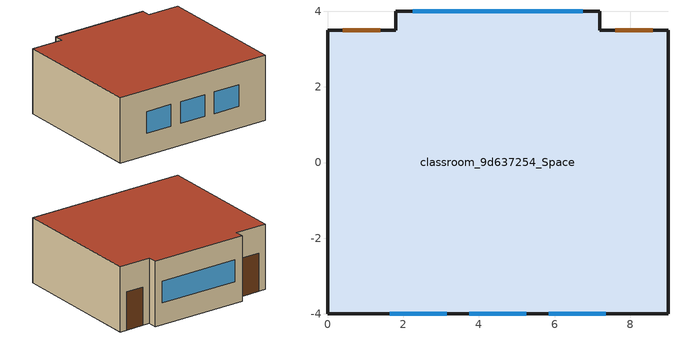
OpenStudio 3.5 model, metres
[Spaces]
classroom_9d637254_Space
 floor ground: 9,3.5 9,-4 0,-4 0,3.5 1.8,3.5 1.8,4 7.2,4 7.2,3.5 z0
 wall outside: 7.2,3.5 7.2,4 1.8,4 1.8,3.5 0,3.5 0,-4 9,-4 9,3.5 7.2,3.5 z0:3.6
 window: 1.65,-4 3.15,-4 / 3.75,-4 5.25,-4 / 5.85,-4 7.35,-4 / 6.75,4 2.25,4 z1.2:2.4
 door: 8.6,3.5 7.6,3.5 / 1.4,3.5 0.4,3.5 z0:2.1
 roof outside: 0,3.5 0,-4 9,-4 9,3.5 7.2,3.5 7.2,4 1.8,4 1.8,3.5 z3.6
[Building]
Building 1: North Axis {deg}=0; Default Construction Set=Default Generic Construction Set; Standards Building Type=MediumOffice
[Site]
Site 1: Terrain=City
[SizingPeriod:DesignDay] Barometric Pressure {Pa}=101048; Day of Month=21
Name | Maximum Dry-Bulb Temperature {C} | Daily Dry-Bulb Temperature Range {deltaC} | Wind Speed {m/s} | Wind Direction {deg} | Sky Clearness | Month | Day Type | Humidity Condition Type | Wetbulb or DewPoint at Maximum Dry-Bulb {C} | Solar Model Indicator | ASHRAE Clear Sky Optical Depth for Beam Irradiance | ASHRAE Clear Sky Optical Depth for Diffuse Irradiance | Enthalpy at Maximum Dry-Bulb {J/kg}
Wuhan Ann Htg 99.6% Condns DB | -2.5 | 0 | 2 | 20 | 0 | 1 | WinterDesignDay | Wetbulb | -2.5 | ASHRAEClearSky
Wuhan Ann Hum_n 99.6% Condns DP=>MCDB | 3.8 | 0 | 2 | 20 | 0 | 1 | WinterDesignDay | Dewpoint | -11.9 | ASHRAEClearSky
Wuhan Ann Htg Wind 99.6% Condns WS=>MCDB | 3.7 | 0 | 7 | 20 | 0 | 1 | WinterDesignDay | Wetbulb | 3.7 | ASHRAEClearSky
Wuhan Ann Clg .4% Condns DB=>MWB | 36.2 | 7 | 3.6 | 220 |  | 7 | SummerDesignDay | Wetbulb | 27.6 | ASHRAETau | 0.664 | 1.738
Wuhan Ann Clg .4% Condns WB=>MDB | 33.7 | 7 | 3.6 | 220 |  | 7 | SummerDesignDay | Wetbulb | 29.3 | ASHRAETau | 0.664 | 1.738
Wuhan Ann Clg .4% Condns DP=>MDB | 31.9 | 7 | 3.6 | 220 |  | 7 | SummerDesignDay | Dewpoint | 28.2 | ASHRAETau | 0.664 | 1.738
Wuhan Ann Clg .4% Condns Enth=>MDB | 33.5 | 7 | 3.6 | 220 |  | 7 | SummerDesignDay | Enthalpy | 23 | ASHRAETau | 0.664 | 1.738 | 97200
Wuhan January .4% Condns DB=>MCWB | 16 | 6.9 | 2.1 | 220 |  | 1 | SummerDesignDay | Wetbulb | 9.7 | ASHRAETau | 0.666 | 1.531
Wuhan February .4% Condns DB=>MCWB | 21 | 7.2 | 2.3 | 220 |  | 2 | SummerDesignDay | Wetbulb | 15.4 | ASHRAETau | 0.72 | 1.469
Wuhan March .4% Condns DB=>MCWB | 26.7 | 8 | 2.5 | 220 |  | 3 | SummerDesignDay | Wetbulb | 19.6 | ASHRAETau | 0.745 | 1.452
Wuhan April .4% Condns DB=>MCWB | 31.1 | 8.4 | 2.5 | 220 |  | 4 | SummerDesignDay | Wetbulb | 22 | ASHRAETau | 0.741 | 1.5
Wuhan May .4% Condns DB=>MCWB | 33.8 | 8.2 | 2.3 | 220 |  | 5 | SummerDesignDay | Wetbulb | 22.7 | ASHRAETau | 0.719 | 1.578
Wuhan June .4% Condns DB=>MCWB | 35.8 | 7.2 | 2.3 | 220 |  | 6 | SummerDesignDay | Wetbulb | 26.7 | ASHRAETau | 0.728 | 1.587
Wuhan July .4% Condns DB=>MCWB | 37.9 | 7 | 2.6 | 220 |  | 7 | SummerDesignDay | Wetbulb | 28.1 | ASHRAETau | 0.664 | 1.738
Wuhan August .4% Condns DB=>MCWB | 38 | 7.3 | 2.5 | 220 |  | 8 | SummerDesignDay | Wetbulb | 27.2 | ASHRAETau | 0.702 | 1.64
Wuhan September .4% Condns DB=>MCWB | 35.2 | 7.9 | 2.3 | 220 |  | 9 | SummerDesignDay | Wetbulb | 26.3 | ASHRAETau | 0.726 | 1.57
Wuhan October .4% Condns DB=>MCWB | 31.1 | 8.1 | 2 | 220 |  | 10 | SummerDesignDay | Wetbulb | 22.2 | ASHRAETau | 0.722 | 1.525
Wuhan November .4% Condns DB=>MCWB | 25.2 | 8 | 2 | 220 |  | 11 | SummerDesignDay | Wetbulb | 17 | ASHRAETau | 0.686 | 1.554
Wuhan December .4% Condns DB=>MCWB | 18 | 7.6 | 2.1 | 220 |  | 12 | SummerDesignDay | Wetbulb | 11.1 | ASHRAETau | 0.653 | 1.572
Wuhan January .4% Condns WB=>MCDB | 13.9 | 6.9 | 2.1 | 220 |  | 1 | SummerDesignDay | Wetbulb | 11.7 | ASHRAETau | 0.666 | 1.531
Wuhan February .4% Condns WB=>MCDB | 20 | 7.2 | 2.3 | 220 |  | 2 | SummerDesignDay | Wetbulb | 16.3 | ASHRAETau | 0.72 | 1.469
Wuhan March .4% Condns WB=>MCDB | 24.9 | 8 | 2.5 | 220 |  | 3 | SummerDesignDay | Wetbulb | 20.8 | ASHRAETau | 0.745 | 1.452
Wuhan April .4% Condns WB=>MCDB | 28.7 | 8.4 | 2.5 | 220 |  | 4 | SummerDesignDay | Wetbulb | 24 | ASHRAETau | 0.741 | 1.5
Wuhan May .4% Condns WB=>MCDB | 30.5 | 8.2 | 2.3 | 220 |  | 5 | SummerDesignDay | Wetbulb | 26.2 | ASHRAETau | 0.719 | 1.578
Wuhan June .4% Condns WB=>MCDB | 33.2 | 7.2 | 2.3 | 220 |  | 6 | SummerDesignDay | Wetbulb | 29 | ASHRAETau | 0.728 | 1.587
Wuhan July .4% Condns WB=>MCDB | 34.6 | 7 | 2.6 | 220 |  | 7 | SummerDesignDay | Wetbulb | 30.3 | ASHRAETau | 0.664 | 1.738
Wuhan August .4% Condns WB=>MCDB | 35 | 7.3 | 2.5 | 220 |  | 8 | SummerDesignDay | Wetbulb | 30.3 | ASHRAETau | 0.702 | 1.64
Wuhan September .4% Condns WB=>MCDB | 32.5 | 7.9 | 2.3 | 220 |  | 9 | SummerDesignDay | Wetbulb | 28.5 | ASHRAETau | 0.726 | 1.57
Wuhan October .4% Condns WB=>MCDB | 27.5 | 8.1 | 2 | 220 |  | 10 | SummerDesignDay | Wetbulb | 24 | ASHRAETau | 0.722 | 1.525
Wuhan November .4% Condns WB=>MCDB | 22.2 | 8 | 2 | 220 |  | 11 | SummerDesignDay | Wetbulb | 19.2 | ASHRAETau | 0.686 | 1.554
Wuhan December .4% Condns WB=>MCDB | 15.8 | 7.6 | 2.1 | 220 |  | 12 | SummerDesignDay | Wetbulb | 12.8 | ASHRAETau | 0.653 | 1.572
[Site:WaterMainsTemperature]
Calculation Method=CorrelationFromWeatherFile
[ClimateZones]
Climate Zone Institution Name 1=ASHRAE; Climate Zone Document Name 1=ANSI/ASHRAE Standard 169; Climate Zone Document Year 1=2006; Climate Zone Value 1=3A
[Material:NoMass] Thermal Absorptance=0.9; Solar Absorptance=0.7
Name | Roughness | Thermal Resistance {m2-K/W} | Visible Absorptance
Typical Insulation-R4 | MediumSmooth | 0.704441 | 0.7
Typical Insulation-R7 | MediumSmooth | 1.23277 | 0.7
Typical Insulation-R12 | MediumSmooth | 2.11332 | 0.7
Typical Insulation | MediumSmooth | 0.0282222 | 0.7
Typical Insulation-R26 | MediumSmooth | 4.57886 | 0.7
Typical Insulation-R3 | MediumSmooth | 0.528331 | 0.7
Typical Carpet Pad | VeryRough | 0.21648 | 0.8
[Material]
Name | Roughness | Thickness {m} | Conductivity {W/m-K} | Density {kg/m3} | Specific Heat {J/kg-K} | Thermal Absorptance | Solar Absorptance | Visible Absorptance
1IN Stucco | Smooth | 0.0253 | 0.691337 | 1858 | 836.46 | 0.9 | 0.7 | 0.92
8IN CONCRETE HW RefBldg | Rough | 0.2032 | 1.31012 | 2240.01 | 836.26 | 0.9 | 0.7 | 0.7
Metal Roof Surface; F08 Metal surface | Smooth | 0.0008 | 45.2497 | 7824.02 | 499.678 | 0.9 | 0.7 | 0.7
4 in. Normalweight Concrete Floor | MediumRough | 0.1016 | 2.30846 | 2322.01 | 831.464 | 0.9 | 0.7 | 0.7
Roof Membrane - Highly Reflective | VeryRough | 0.0095 | 0.159893 | 1121.29 | 1459.06 | 0.75 | 0.45 | 0.7
8 in. Concrete Block Basement Wall | MediumRough | 0.2032 | 1.32511 | 1842 | 911.412 | 0.9 | 0.7 | 0.7
8 in. Normalweight Concrete Floor | MediumRough | 0.2032 | 2.30846 | 2322.01 | 831.464 | 0.9 | 0.7 | 0.7
1/2IN Gypsum | Smooth | 0.0127 | 0.159893 | 784.902 | 829.465 | 0.9 | 0.4 | 0.4
Generic Roof Membrane | MediumRough | 0.01 | 0.16 | 1120 | 1460 | 0.9 | 0.65 | 0.65
Generic Acoustic Tile | MediumSmooth | 0.02 | 0.06 | 368 | 590 | 0.9 | 0.2 | 0.2
Generic 25mm Wood | MediumSmooth | 0.0254 | 0.15 | 608 | 1630 | 0.9 | 0.5 | 0.5
Generic HW Concrete | MediumRough | 0.2 | 1.95 | 2240 | 900 | 0.9 | 0.8 | 0.8
Generic Gypsum Board | MediumSmooth | 0.0127 | 0.16 | 800 | 1090 | 0.9 | 0.5 | 0.5
Generic Wall Air Gap | Smooth | 0.1 | 0.667 | 1.28 | 1000 | 0.9 | 0.7 | 0.7
Generic Ceiling Air Gap | Smooth | 0.1 | 0.556 | 1.28 | 1000 | 0.9 | 0.7 | 0.7
Generic Brick | MediumRough | 0.1 | 0.9 | 1920 | 790 | 0.9 | 0.65 | 0.65
Generic 50mm Insulation | MediumRough | 0.05 | 0.03 | 43 | 1210 | 0.9 | 0.7 | 0.7
Generic Painted Metal | Smooth | 0.0015 | 45 | 7690 | 410 | 0.9 | 0.5 | 0.5
Generic LW Concrete | MediumRough | 0.1 | 0.53 | 1280 | 840 | 0.9 | 0.8 | 0.8
Generic 25mm Insulation | MediumRough | 0.025 | 0.03 | 43 | 1210 | 0.9 | 0.7 | 0.7
Material 1 | Smooth | 0.1 | 0.1 | 0.1 | 100 |  | 0.65 | 0.65
[WindowMaterial:Gas] Gas Type=Air
Name | Thickness {m}
Gap_1_W_0_0025 | 0.0025
Generic Window Air Gap | 0.0127
[WindowMaterial:SimpleGlazingSystem] Visible Transmittance=0.6
Name | U-Factor {W/m2-K} | Solar Heat Gain Coefficient
U 0.42 SHGC 0.25 Simple Glazing | 2.38476 | 0.25
U 0.55 SHGC 0.3 Simple Glazing | 3.1229 | 0.3
[WindowMaterial:Glazing] Optical Data Type=SpectralAverage; Infrared Transmittance at Normal Incidence=0; Dirt Correction Factor for Solar and Visible Transmittance=1; Solar Diffusing=No
Name | Thickness {m} | Solar Transmittance at Normal Incidence | Front Side Solar Reflectance at Normal Incidence | Back Side Solar Reflectance at Normal Incidence | Visible Transmittance at Normal Incidence | Front Side Visible Reflectance at Normal Incidence | Back Side Visible Reflectance at Normal Incidence | Front Side Infrared Hemispherical Emissivity | Back Side Infrared Hemispherical Emissivity | Conductivity {W/m-K}
Glass_2175_LayerAvg | 0.0086 | 0.167758 | 0.217606 | 0.437978 | 0.416044 | 0.078729 | 0.10654 | 0.84 | 0.84 | 0.999331
Glass_2022F_LayerAvg | 0.0039 | 0.355897 | 0.394095 | 0.265645 | 0.677694 | 0.042734 | 0.05547 | 0.046 | 0.84 | 0.999331
Generic Low-e Glass | 0.006 | 0.45 | 0.36 | 0.36 | 0.71 | 0.21 | 0.21 | 0.84 | 0.047 | 1
Generic Clear Glass | 0.006 | 0.77 | 0.07 | 0.07 | 0.88 | 0.08 | 0.08 | 0.84 | 0.84 | 1
[Construction]
Typical Insulated Exterior Mass Wall-R9: 1IN Stucco, 8IN CONCRETE HW RefBldg, Typical Insulation-R7, 1/2IN Gypsum
Typical Insulated Metal Door-R3: F08 Metal surface, Typical Insulation-R3
Typical Insulated Exterior Mass Floor-R14: Typical Insulation-R12, 4 in. Normalweight Concrete Floor, Typical Carpet Pad
Typical Insulated Carpeted 8in Slab Floor: Typical Insulation, 8 in. Normalweight Concrete Floor, Typical Carpet Pad
Typical IEAD Roof - Highly Reflective-R26: Roof Membrane - Highly Reflective, Typical Insulation-R26, Metal Roof Surface
U 0.60 SHGC 0.25 Dbl 2.5mm air: Glass_2175_LayerAvg, Gap_1_W_0_0025, Glass_2022F_LayerAvg
Typical Insulated Basement Mass Wall: Typical Insulation, 8 in. Concrete Block Basement Wall
U 0.42 SHGC 0.25 Simple Glazing Window: U 0.42 SHGC 0.25 Simple Glazing
Typical Overhead Door-R4: Typical Insulation-R4
U 0.55 SHGC 0.3 Simple Glazing Skylight: U 0.55 SHGC 0.3 Simple Glazing
Generic Interior Door: Generic 25mm Wood
Generic Single Pane: Generic Clear Glass
Generic Shade: Material 1
Generic Interior Ceiling: Generic LW Concrete, Generic Ceiling Air Gap, Generic Acoustic Tile
Generic Interior Wall: Generic Gypsum Board, Generic Wall Air Gap, Generic Gypsum Board
Generic Exposed Floor: Generic Painted Metal, Generic Ceiling Air Gap, Generic 50mm Insulation, Generic LW Concrete
Generic Interior Floor: Generic Acoustic Tile, Generic Ceiling Air Gap, Generic LW Concrete
Generic Ground Slab: Generic 50mm Insulation, Generic HW Concrete
Generic Roof: Generic Roof Membrane, Generic 50mm Insulation, Generic LW Concrete, Generic Ceiling Air Gap, Generic Acoustic Tile
Generic Exterior Wall: Generic Brick, Generic LW Concrete, Generic 50mm Insulation, Generic Wall Air Gap, Generic Gypsum Board
Generic Underground Wall: Generic 50mm Insulation, Generic HW Concrete, Generic Wall Air Gap, Generic Gypsum Board
Generic Underground Roof: Generic 50mm Insulation, Generic HW Concrete, Generic Ceiling Air Gap, Generic Acoustic Tile
Generic Double Pane: Generic Low-e Glass, Generic Window Air Gap, Generic Clear Glass
Generic Exterior Door: Generic Painted Metal, Generic 25mm Insulation, Generic Painted Metal
[DefaultConstructionSet]
Name | Default Exterior Surface Constructions | Default Interior Surface Constructions | Default Ground Contact Surface Constructions | Default Exterior SubSurface Constructions | Default Interior SubSurface Constructions | Interior Partition Construction | Space Shading Construction | Adiabatic Surface Construction
2019::ClimateZone3::Mass | Default Surface Constructions 2 | Default Surface Constructions 1 | Default Surface Constructions 3 | Default Sub Surface Constructions 2 | Default Sub Surface Constructions 1
Default Generic Construction Set | Default Surface Constructions 5 | Default Surface Constructions 4 | Default Surface Constructions 6 | Default Sub Surface Constructions 4 | Default Sub Surface Constructions 3 | Generic Air Boundary | Generic Shade | Generic Interior Wall
[DefaultSurfaceConstructions]
Name | Floor Construction | Wall Construction | Roof Ceiling Construction
Default Surface Constructions 1
Default Surface Constructions 2 | Typical Insulated Exterior Mass Floor-R14 | Typical Insulated Exterior Mass Wall-R9 | Typical IEAD Roof - Highly Reflective-R26
Default Surface Constructions 3 | Typical Insulated Carpeted 8in Slab Floor | Typical Insulated Basement Mass Wall
Default Surface Constructions 4 | Generic Interior Floor | Generic Interior Wall | Generic Interior Ceiling
Default Surface Constructions 5 | Generic Exposed Floor | Generic Exterior Wall | Generic Roof
Default Surface Constructions 6 | Generic Ground Slab | Generic Underground Wall | Generic Underground Roof
[DefaultSubSurfaceConstructions]
Name | Fixed Window Construction | Operable Window Construction | Door Construction | Glass Door Construction | Overhead Door Construction | Skylight Construction
Default Sub Surface Constructions 1
Default Sub Surface Constructions 2 | U 0.42 SHGC 0.25 Simple Glazing Window | U 0.42 SHGC 0.25 Simple Glazing Window | Typical Insulated Metal Door-R3 | U 0.60 SHGC 0.25 Dbl 2.5mm air | Typical Overhead Door-R4 | U 0.55 SHGC 0.3 Simple Glazing Skylight
Default Sub Surface Constructions 3 | Generic Single Pane | Generic Single Pane | Generic Interior Door | Generic Single Pane
Default Sub Surface Constructions 4 | Generic Double Pane | Generic Double Pane | Generic Exterior Door | Generic Double Pane | Generic Exterior Door | Generic Double Pane
[Construction:AirBoundary]
Generic Air Boundary: None, 0
[SpaceType]
ProgramType_8ee359b2
[People:Definition]
People_56f112ee: Number of People Calculation Method=People/Area; People per Space Floor Area {person/m2}=0.167; Fraction Radiant=0.3; Sensible Heat Fraction=Autocalculate
[People]
People_56f112ee: People Definition=People_56f112ee; Space or SpaceType=ProgramType_8ee359b2; Number of People Schedule=WeeklySchedule_7b9ee703; Activity Level Schedule=Seated Adult Activity; Multiplier=1
[Space]
classroom_9d637254_Space: Space Type=ProgramType_8ee359b2; Default Construction Set=2019::ClimateZone3::Mass; Building Story=Floor1; Thermal Zone=classroom_9d637254
[ThermalZone]
classroom_9d637254: Ceiling Height {m}=3.6; Volume {m3}=252.72; Use Ideal Air Loads=No
[Sizing:Zone]
classroom_9d637254: Zone Cooling Design Supply Air Temperature Input Method=SupplyAirTemperature; Zone Cooling Design Supply Air Temperature {C}=14; Zone Cooling Design Supply Air Temperature Difference {deltaC}=11.11; Zone Heating Design Supply Air Temperature Input Method=SupplyAirTemperature; Zone Heating Design Supply Air Temperature {C}=40; Zone Heating Design Supply Air Temperature Difference {deltaC}=11.11; Zone Cooling Design Supply Air Humidity Ratio {kg-H2O/kg-air}=0.0085; Zone Heating Design Supply Air Humidity Ratio {kg-H2O/kg-air}=0.008; Cooling Design Air Flow Method=DesignDay; Heating Design Air Flow Method=DesignDay; Account for Dedicated Outdoor Air System=No; Dedicated Outdoor Air System Control Strategy=NeutralSupplyAir; Dedicated Outdoor Air Low Setpoint Temperature for Design {C}=autosize; Dedicated Outdoor Air High Setpoint Temperature for Design {C}=autosize; Zone Load Sizing Method=Sensible Load Only No Latent Load; Zone Latent Cooling Design Supply Air Humidity Ratio Input Method=HumidityRatioDifference; Zone Cooling Design Supply Air Humidity Ratio Difference {kgWater/kgDryAir}=0.005; Zone Latent Heating Design Supply Air Humidity Ratio Input Method=HumidityRatioDifference; Zone Humidification Design Supply Air Humidity Ratio Difference {kgWater/kgDryAir}=0.005
[Zone equipment]
classroom_9d637254: classroom_9d637254 Ideal Loads Air System
[BuildingStory]
Floor1
[EnergyManagementSystem:Sensor]
Name | Output Variable or Output Meter Index Key | Output Variable or Output Meter
Outdoor_Sensor | Environment | Output Variable 8
classroomdSensor1 | classroom_9d637254 | Output Variable 9
[EnergyManagementSystem:Actuator] Actuated Component Type=AirFlow Network Window/Door Opening; Actuated Component Control Type=Venting Opening Factor
Name | Actuated Component
DoorccdOpenFactor1 | Door_c0697cd3
AperturecceaOpenFactor2 | Aperture_999cce4a
ApertureebOpenFactor3 | Aperture_70e2b756
ApertureaecOpenFactor4 | Aperture_a57e415c
DooreccebaOpenFactor5 | Door_24ecceba
ApertureabdOpenFactor6 | Aperture_ab7d9017
[EnergyManagementSystem:Program]
classroomdWindowOpening1: IF (Outdoor_Sensor < 100); SET DoorccdOpenFactor1 = 0.0; SET AperturecceaOpenFactor2 = 0.0; SET ApertureebOpenFactor3 = 0.0; SET ApertureaecOpenFactor4 = 0.0; SET DooreccebaOpenFactor5 = 0.0; SET ApertureabdOpenFactor6 = 0.0; ELSE; SET DoorccdOpenFactor1 = 0; SET AperturecceaOpenFactor2 = 0; SET ApertureebOpenFactor3 = 0; SET ApertureaecOpenFactor4 = 0; SET DooreccebaOpenFactor5 = 0; SET ApertureabdOpenFactor6 = 0; ENDIF
[EnergyManagementSystem:ProgramCallingManager]
Temperature_Controlled_Window_Opening: BeginTimestepBeforePredictor; classroomdWindowOpening1
[ZoneHVAC:IdealLoadsAirSystem]
classroom_9d637254 Ideal Loads Air System: Maximum Heating Supply Air Temperature {C}=50; Minimum Cooling Supply Air Temperature {C}=13; Heating Limit=LimitCapacity; Maximum Sensible Heating Capacity {W}=autosize; Cooling Limit=LimitFlowRateAndCapacity; Maximum Cooling Air Flow Rate {m3/s}=autosize; Maximum Total Cooling Capacity {W}=autosize; Dehumidification Control Type=None; Demand Controlled Ventilation Type=None; Outdoor Air Economizer Type=DifferentialDryBulb; Sensible Heat Recovery Effectiveness=0; Latent Heat Recovery Effectiveness=0
[Schedule:Ruleset]
Name | Default Day Schedule | Summer Design Day Schedule | Winter Design Day Schedule | Holiday Schedule
WeeklySchedule_7b9ee703 | WeeklySchedule_7b9ee703_Sunday | WeeklySchedule_7b9ee703_Monday_SmrDsn 1 | WeeklySchedule_7b9ee703_Monday_SmrDsn_WntrDsn 1 | WeeklySchedule_7b9ee703_Hol 1
Seated Adult Activity | Seated Adult Activity_Day Schedule
[Schedule:Day]
WeeklySchedule_7b9ee703_Sunday; WeeklySchedule_7b9ee703_Hol 1; WeeklySchedule_7b9ee703_Monday_SmrDsn_WntrDsn 1: 24, 0, 0
WeeklySchedule_7b9ee703_Monday_SmrDsn 1; Schedule Day 1: 7, 0, 0, 8, 0, 0.1, 9, 0, 0.5, 12, 0, 0.95, 14, 0, 0.8, 18, 0, 0.95, 20, 0, 0.3, 24, 0, 0
Seated Adult Activity_Day Schedule: 24, 0, 120
[Schedule:Rule]
Schedule Rule 1: Schedule Ruleset=WeeklySchedule_7b9ee703; Rule Order=0; Day Schedule=Schedule Day 1; Apply Sunday=No; Apply Monday=Yes; Apply Tuesday=Yes; Apply Wednesday=Yes; Apply Thursday=Yes; Apply Friday=Yes; Apply Saturday=No; Date Specification Type=DateRange; Start Month=1; Start Day=1; End Month=12; End Day=31
[AirflowNetworkSimulationControl]
Window Based Ventilative Cooling: AirflowNetwork Control=MultiZoneWithoutDistribution; Building Type=LowRise; Azimuth Angle of Long Axis of Building {deg}=90; Ratio of Building Width Along Short Axis to Width Along Long Axis=0.888889
[AirflowNetworkReferenceCrackConditions]
Reference Crack Conditions: Reference Temperature {C}=20; Reference Barometric Pressure {Pa}=101325; Reference Humidity Ratio {kgWater/kgDryAir}=0
[AirflowNetworkCrack] Air Mass Flow Exponent=0.7; Reference Crack Conditions=Reference Crack Conditions
Name | Air Mass Flow Coefficient at Reference Conditions {kg/s}
Airflow Network Crack 1; Airflow Network Crack 7 | 0.00018
Airflow Network Crack 2; Airflow Network Crack 6 | 0.000438
Airflow Network Crack 3; Airflow Network Crack 4; Airflow Network Crack 5 | 0.0027
Airflow Network Crack 8 | 0.001404
Airflow Network Crack 9 | 0.00702
[AirflowNetworkSurface]
Name | Leakage Component
classroom_9d637254..Face1 | Airflow Network Crack 1
classroom_9d637254..Face2 | Airflow Network Crack 2
classroom_9d637254..Face3 | Airflow Network Crack 3
classroom_9d637254..Face4 | Airflow Network Crack 4
classroom_9d637254..Face5 | Airflow Network Crack 5
classroom_9d637254..Face6 | Airflow Network Crack 6
classroom_9d637254..Face7 | Airflow Network Crack 7
classroom_9d637254..Face8 | Airflow Network Crack 8
classroom_9d637254..Face9 | Airflow Network Crack 9
Door_c0697cd3 | Airflow Network Simple Opening 1
Aperture_999cce4a | Airflow Network Simple Opening 2
Aperture_70e2b756 | Airflow Network Simple Opening 3
Aperture_a57e415c | Airflow Network Simple Opening 4
Door_24ecceba | Airflow Network Simple Opening 5
Aperture_ab7d9017 | Airflow Network Simple Opening 6
[AirflowNetworkZone]
Airflow Network Zone 1: Thermal Zone=classroom_9d637254; Ventilation Control Mode=NoVent
[AirflowNetworkSimpleOpening] Air Mass Flow Exponent When Opening is Closed=0.65; Minimum Density Difference for Two-Way Flow {kg/m3}=0.0001; Discharge Coefficient=0.45
Name | Air Mass Flow Coefficient When Opening is Closed {kg/s-m}
Airflow Network Simple Opening 1; Airflow Network Simple Opening 5 | 0.0014
Airflow Network Simple Opening 2; Airflow Network Simple Opening 3; Airflow Network Simple Opening 4; Airflow Network Simple Opening 6 | 0.00014
